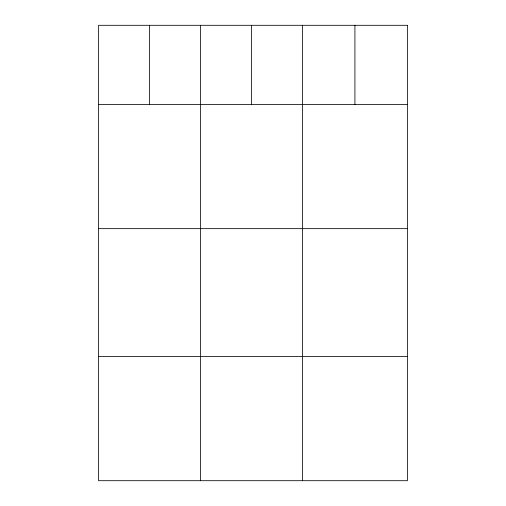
<?xml version="1.0" encoding="UTF-8"?>
<svg xmlns="http://www.w3.org/2000/svg" width="506" height="506" viewBox="0 0 506 506"><rect width="100%" height="100%" fill="white"/><g stroke="black" fill="none" stroke-linecap="round" stroke-linejoin="round"><path stroke-width="0.76" d="M98.575 104.514L407.425 104.514M98.575 228.655L407.425 228.655M98.575 356.559L407.425 356.559M354.921 25.3L354.921 104.514M302.417 25.3L302.417 480.7M251.457 25.3L251.457 104.514M200.496 25.3L200.496 480.7M149.536 25.3L149.536 104.514M407.425 25.3L98.575 25.3L98.575 480.7L407.425 480.7L407.425 25.3"/></g></svg>
